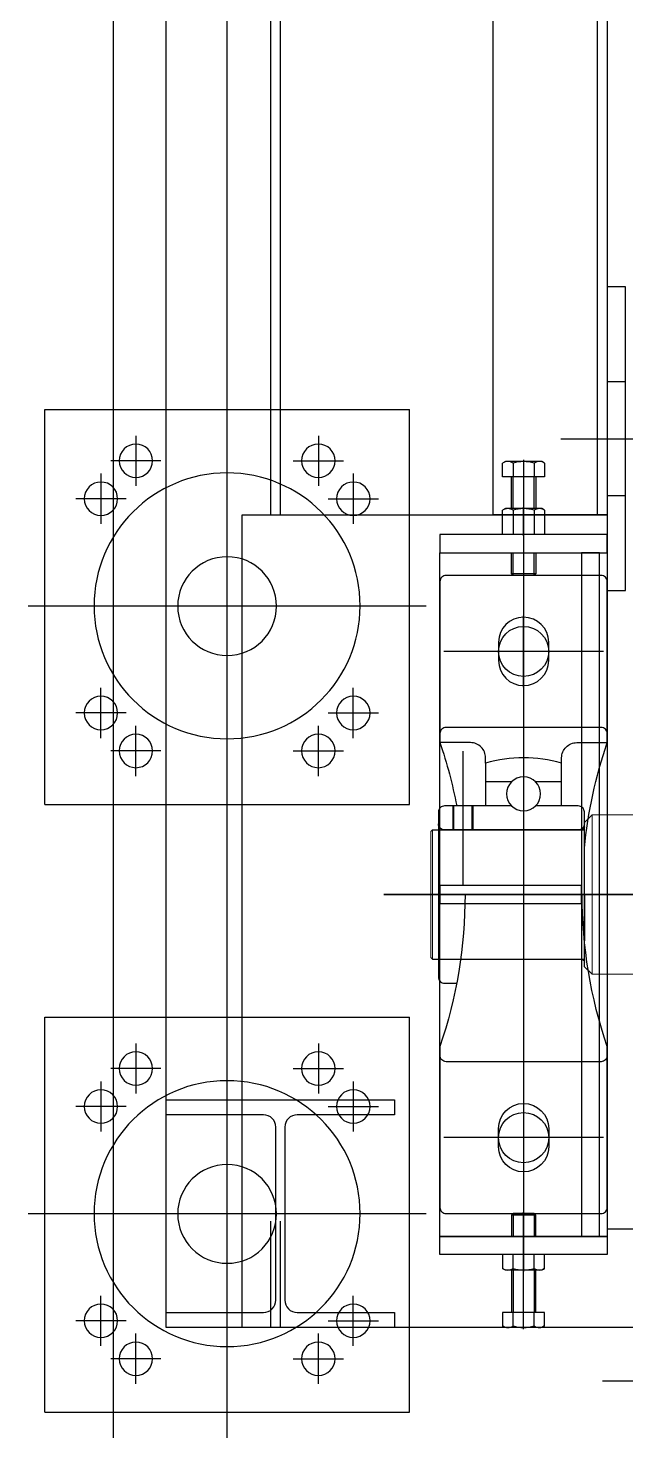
# Model space of a CAD drawing. Header units: millimetres. Extents: x 5544 to 245194, y -610088 to 30375.
# Drawn here: x 155708 to 156495, y 15352 to 17199 of the extents above; entities that cross this region are included whole.
import ezdxf
from ezdxf.lldxf.tags import DXFTag

# ---------------------------------------------------------------- set-up
doc = ezdxf.new("R2010")
doc.units = ezdxf.units.MM
for name, color, linetype in [('1', 1, 'CENTER2'), ('2', 1, 'CENTER'), ('4', 4, 'Continuous'), ('CENTER', 1, 'CENTER'), ('CL', 1, 'CENTER'), ('RD', 3, 'Continuous'), ('THIN', 3, 'Continuous')]:
    doc.layers.add(name, color=color, linetype=linetype)
tags = doc.linetypes.add('CENTER', pattern=[2, 1.25, -0.25, 0.25, -0.25]).pattern_tags.tags
tags[10:11] = [DXFTag(74, 4), DXFTag(75, 0), DXFTag(340, '0'), DXFTag(46, 1.0), DXFTag(50, 0.0), DXFTag(44, 0.0), DXFTag(45, 0.0)]
tags[8:9] = [DXFTag(74, 4), DXFTag(75, 0), DXFTag(340, '0'), DXFTag(46, 1.0), DXFTag(50, 0.0), DXFTag(44, 0.0), DXFTag(45, 0.0)]
tags[6:7] = [DXFTag(74, 4), DXFTag(75, 0), DXFTag(340, '0'), DXFTag(46, 1.0), DXFTag(50, 0.0), DXFTag(44, 0.0), DXFTag(45, 0.0)]
tags[4:5] = [DXFTag(74, 4), DXFTag(75, 0), DXFTag(340, '0'), DXFTag(46, 1.0), DXFTag(50, 0.0), DXFTag(44, 0.0), DXFTag(45, 0.0)]
tags = doc.linetypes.add('CENTER2', pattern=[1.125, 0.75, -0.125, 0.125, -0.125]).pattern_tags.tags
tags[10:11] = [DXFTag(74, 4), DXFTag(75, 0), DXFTag(340, '0'), DXFTag(46, 1.0), DXFTag(50, 0.0), DXFTag(44, 0.0), DXFTag(45, 0.0)]
tags[8:9] = [DXFTag(74, 4), DXFTag(75, 0), DXFTag(340, '0'), DXFTag(46, 1.0), DXFTag(50, 0.0), DXFTag(44, 0.0), DXFTag(45, 0.0)]
tags[6:7] = [DXFTag(74, 4), DXFTag(75, 0), DXFTag(340, '0'), DXFTag(46, 1.0), DXFTag(50, 0.0), DXFTag(44, 0.0), DXFTag(45, 0.0)]
tags[4:5] = [DXFTag(74, 4), DXFTag(75, 0), DXFTag(340, '0'), DXFTag(46, 1.0), DXFTag(50, 0.0), DXFTag(44, 0.0), DXFTag(45, 0.0)]

# ---------------------------------------------------------------- blocks, each defined once
blk = doc.blocks.new('A$C35BF6478')
at = {"ltscale": 1.3}
for p, q in [((10.94, 271.75), (250.94, 271.75)), ((10.94, 271.75), (10.94, 11.75)), ((250.94, 271.75), (250.94, 11.75)), ((10.94, 11.75), (250.94, 11.75))]:
    blk.add_line(p, q, dxfattribs=at)
for centre, radius in [((70.94, 236.58), 11), ((190.94, 236.58), 11), ((47.94, 211.58), 11), ((130.94, 141.08), 87.5), ((213.94, 211.58), 11), ((130.94, 141.27), 32.5), ((47.94, 70.58), 11), ((213.94, 70.58), 11), ((70.94, 45.58), 11), ((190.94, 45.58), 11)]:
    blk.add_circle(centre, radius, dxfattribs=at)
at = {"layer": 'CENTER', "ltscale": 1.3}
for p, q in [((130.94, 282.15), (130.94, 0)), ((70.94, 253.08), (70.94, 220.08)), ((190.94, 253.08), (190.94, 220.08)), ((87.44, 236.58), (54.44, 236.58)), ((174.44, 236.58), (207.44, 236.58)), ((47.94, 228.08), (47.94, 195.08)), ((213.94, 228.08), (213.94, 195.08)), ((64.44, 211.58), (31.44, 211.58)), ((197.44, 211.58), (230.44, 211.58)), ((0, 141.08), (261.87, 141.08)), ((47.94, 54.08), (47.94, 87.08)), ((213.94, 54.08), (213.94, 87.08)), ((64.44, 70.58), (31.44, 70.58)), ((197.44, 70.58), (230.44, 70.58)), ((70.94, 29.08), (70.94, 62.08)), ((190.94, 29.08), (190.94, 62.08)), ((87.44, 45.58), (54.44, 45.58)), ((174.44, 45.58), (207.44, 45.58))]:
    blk.add_line(p, q, dxfattribs=at)
blk = doc.blocks.new('A$CCE96BDB6')
at = {"color": 7, "linetype": 'Continuous', "lineweight": 15}
for p, q in [((277.03, 115), (276.03, 114)), ((277.03, 115), (277.03, 57.5)), ((305.03, 115), (277.03, 115)), ((306.03, 114), (305.03, 115)), ((305.03, 0), (305.03, 115)), ((306.03, 1), (306.03, 114)), ((116.03, 110), (111.03, 105)), ((276.03, 110), (116.03, 110)), ((116.03, 110), (116.03, 5)), ((306.03, 107.5), (306.03, 107.5)), ((366.03, 97.5), (306.03, 107.5)), ((306.03, 7.5), (306.03, 107.5)), ((11.03, 100), (10.03, 99)), ((10.03, 57.5), (10.03, 99)), ((11.03, 100), (11.03, 57.5)), ((366.03, 17.5), (366.03, 97.5)), ((639.03, 22.5), (639.03, 92.5)), ((640.03, 23.5), (640.03, 91.5)), ((10.03, 16), (10.03, 57.5)), ((11.03, 57.5), (11.03, 15)), ((277.03, 57.5), (277.03, 0)), ((10.03, 16), (11.03, 15)), ((111.03, 10), (116.03, 5)), ((306.03, 7.5), (366.03, 17.5)), ((116.03, 5), (276.03, 5)), ((276.03, 1), (277.03, 0)), ((277.03, 0), (305.03, 0)), ((305.03, 0), (306.03, 1)), ((306.03, 7.5), (306.03, 7.5))]:
    blk.add_line(p, q, dxfattribs=at)
for p, q in [((276.03, 114), (276.03, 1)), ((111.03, 105), (111.03, 10)), ((11.03, 100), (111.03, 100)), ((371.03, 92.5), (639.03, 92.5)), ((639.03, 92.5), (640.03, 91.5)), ((252.02, 71.5), (160.02, 71.5)), ((252.02, 43.5), (160.02, 43.5)), ((371.03, 22.5), (639.03, 22.5)), ((640.03, 23.5), (639.03, 22.5)), ((11.03, 15), (111.03, 15)), ((111.03, 10), (116.03, 5))]:
    blk.add_line(p, q)
blk.add_lwpolyline([(428.53, 47.5), (568.53, 47.5, 1), (568.53, 67.5), (428.53, 67.5, 1)], format="xyb", close=True)
for centre, radius, start, end in [((109.03, 102), 2, 270, 0), ((371.03, 97.5), 5, 180, 270), ((160.02, 57.5), 14, 90, 270), ((252.02, 57.5), 14, 270, 90), ((371.03, 17.5), 5, 90, 180), ((109.03, 13), 2, 0, 90)]:
    blk.add_arc(centre, radius, start, end)
at = {"layer": '1'}
blk.add_line((640.03, 57.5), (0, 57.5), dxfattribs=at)
at = {"layer": '2'}
for p, q in [((591.15, 66.37), (586.99, 57.5)), ((591.15, 66.37), (591.15, 48.63)), ((638.9, 66.37), (591.15, 66.37)), ((598.36, 67.5), (596.41, 66.37)), ((598.36, 67.5), (598.36, 47.5)), ((640.03, 67.5), (598.36, 67.5)), ((640.03, 67.5), (638.9, 66.37)), ((638.9, 66.37), (638.9, 48.63)), ((591.15, 48.63), (586.99, 57.5)), ((638.9, 48.63), (591.15, 48.63)), ((598.36, 47.5), (596.41, 48.63)), ((640.03, 47.5), (598.36, 47.5)), ((640.03, 47.5), (638.9, 48.63))]:
    blk.add_line(p, q, dxfattribs=at)
at = {"layer": '4'}
blk.add_line((371.03, 92.5), (371.03, 22.5), dxfattribs=at)
blk = doc.blocks.new('A$CF864EDC8')
for p, q in [((187.67, 137), (203.5, 137)), ((187.67, 125), (203.5, 125)), ((171.83, 98.92), (171.83, 116)), ((171.83, 66), (171.83, 83.08)), ((246, 51), (276.52, 51))]:
    blk.add_line(p, q)
for points in [[(215.48, 51, 0.057273), (146, 36), (40, 36, -0.414214), (36, 40), (36, 142, -0.414214), (40, 146), (146, 146, 0.034649), (187.67, 135.01)], [(140, 36, -0.414214), (136, 40), (136, 142, -0.414214), (140, 146)], [(159.54, 116), (156, 116, -0.414214), (146, 126), (146, 146)], [(187.67, 98.92), (187.67, 143, -0.414214), (191.67, 147), (246, 147, -0.414214)], [(199.5, 51, 0.414214), (203.5, 55), (203.5, 143, 0.414214), (199.5, 147)], [(246, 147), (300.33, 147, -0.414214), (304.33, 143), (304.33, 135.01, 0.081946)], [(246, 129.5, 0.081946), (346, 146), (452, 146, -0.414214), (456, 142), (456, 40, -0.414214), (452, 36), (346, 36, 0.081946), (246, 52.5, 0)], [(352, 36, 0.414214), (356, 40), (356, 142, 0.414214), (352, 146)], [(187.67, 66), (159.54, 66, -0.141677), (159.54, 116), (187.67, 116)], [(80, 74.5, -1), (80, 107.5), (92, 107.5, -1), (92, 74.5), (80, 74.5)], [(412, 74.5, 1), (412, 107.5), (400, 107.5, 1), (400, 74.5), (412, 74.5)], [(246, 51), (191.67, 51, -0.414214), (187.67, 55), (187.67, 83.08)], [(159.54, 66), (156, 66, 0.414214), (146, 56), (146, 36)]]:
    blk.add_lwpolyline(points, format="xyb")
blk.add_circle((179.75, 91), 11.2)
at = {"layer": 'CENTER'}
for p, q in [((246, 0), (246, 183)), ((86, 38.5), (86, 143.5)), ((406, 38.5), (406, 143.5)), ((151.67, 131), (239.5, 131)), ((0, 91), (492, 91))]:
    blk.add_line(p, q, dxfattribs=at)
at = {"layer": 'THIN'}
for p, q in [((187.67, 137.6), (203.5, 137.6)), ((187.67, 124.4), (203.5, 124.4))]:
    blk.add_line(p, q, dxfattribs=at)
blk = doc.blocks.new('구동부평면')
for p, q in [((-300, -317.99), (-222.5, -317.99)), ((-167.5, -317.99), (-80, -317.99)), ((-336.96, -338.56), (-337.5, -339.49)), ((-337.5, -339.49), (-337.5, -351.49)), ((-336.96, -338.56), (-332.5, -338.56)), ((-332.5, -338.56), (-332.5, -352.42)), ((-332.5, -341.49), (-322, -341.49)), ((-321.46, -338.56), (-322, -339.49)), ((-322, -339.49), (-322, -351.49)), ((-321.46, -338.56), (-313.5, -338.56)), ((-313.5, -338.56), (-313.5, -352.42)), ((-307.5, -341.49), (-300.54, -341.49)), ((-300.54, -341.49), (-300, -342.03)), ((-300.54, -341.49), (-300.54, -349.49)), ((-89.46, -341.49), (-90, -342.03)), ((-82.5, -341.49), (-89.46, -341.49)), ((-89.46, -341.49), (-89.46, -349.49)), ((-76.5, -338.56), (-76.5, -352.42)), ((-71.98, -338.56), (-76.5, -338.56)), ((-71.98, -338.56), (-71.44, -339.49)), ((-71.44, -339.49), (-71.44, -351.49)), ((-57.5, -341.49), (-71.44, -341.49)), ((-57.5, -338.56), (-57.5, -352.42)), ((-53.04, -338.56), (-57.5, -338.56)), ((-53.04, -338.56), (-52.5, -339.49)), ((-52.5, -339.49), (-52.5, -351.49)), ((-336.96, -342.02), (-332.5, -342.02)), ((-321.46, -342.02), (-313.5, -342.02)), ((-300, -342.03), (-300, -348.95)), ((-90, -342.03), (-90, -348.95)), ((-71.98, -342.02), (-76.5, -342.02)), ((-53.04, -342.02), (-57.5, -342.02)), ((-336.96, -348.95), (-332.5, -348.95)), ((-322, -349.49), (-332.5, -349.49)), ((-321.46, -348.95), (-313.5, -348.95)), ((-300.54, -349.49), (-307.5, -349.49)), ((-300, -348.95), (-300.54, -349.49)), ((-90, -348.95), (-89.46, -349.49)), ((-89.46, -349.49), (-82.5, -349.49)), ((-71.98, -348.95), (-76.5, -348.95)), ((-71.44, -349.49), (-57.5, -349.49)), ((-53.04, -348.95), (-57.5, -348.95)), ((-337.5, -351.49), (-336.96, -352.42)), ((-332.5, -352.42), (-336.96, -352.42)), ((-322, -351.49), (-321.46, -352.42)), ((-313.5, -352.42), (-321.46, -352.42)), ((-76.5, -352.42), (-71.98, -352.42)), ((-71.44, -351.49), (-71.98, -352.42)), ((-57.5, -352.42), (-53.04, -352.42)), ((-52.5, -351.49), (-53.04, -352.42)), ((-223.49, -372.99), (-300, -372.99)), ((-90, -372.99), (-166.51, -372.99))]:
    blk.add_line(p, q)
for points in [[(-320, -227.99), (-320, -40.49), (-320, -40.49), (-77.5, -40.49), (-52.5, -85.49), (-52.5, -437.99), (-320, -437.99), (-320, -317.99), (-287.5, -317.99), (-85, -317.99), (-85, -227.99)], [(-320, -227.99), (-320, -80.49), (-320, -80.49), (-60, -80.49), (-52.5, -87.99), (-52.5, -437.99), (-320, -437.99), (-320, -317.99), (-287.5, -317.99), (-85, -317.99), (-85, -227.99)], [(-395, -317.99), (-295, -317.99), (-295, -311.99), (-395, -311.99)], [(-320, -355.49), (-785, -355.49), (-785, -317.99), (-320, -317.99)], [(-307.5, -317.99), (-313.5, -317.99), (-313.5, -372.99), (-307.5, -372.99)], [(-307.5, -317.99), (-82.5, -317.99), (-82.5, -372.99), (-307.5, -372.99)], [(-82.5, -317.99), (-76.5, -317.99), (-76.5, -372.99), (-82.5, -372.99)]]:
    blk.add_lwpolyline(points, close=True)
for points in [[(-805, -405.49), (-1535, -405.49), (-1535, -480.49), (165, -480.49)], [(-52.5, -425.49), (-52.5, -425.49), (-52.5, -462.99), (-785, -462.99), (-785, -425.49), (-320, -425.49)], [(-87.5, -425.49), (-52.5, -425.49)]]:
    blk.add_lwpolyline(points)
for centre in [(-275, -345.49), (-115, -345.49)]:
    blk.add_circle(centre, 8.25)
for centre, radius, start, end in [((-334.44, -340.29), 3.06, 145.591, 214.409), ((-318.94, -340.29), 3.06, 145.591, 214.409), ((-74.51, -340.29), 3.06, 325.591, 34.409), ((-55.56, -340.29), 3.06, 325.591, 34.409), ((-325.47, -345.49), 12, 163.2199, 196.7801), ((-310, -345.57), 12, 162.8014, 179.5998), ((-310, -345.4), 12, 180.4002, 197.1986), ((-83.44, -345.57), 12, 0.4002, 17.1986), ((-83.44, -345.4), 12, 342.8014, 359.5998), ((-64.53, -345.49), 12, 343.2199, 16.7801), ((-334.44, -350.68), 3.06, 145.591, 214.409), ((-318.94, -350.68), 3.06, 145.591, 214.409), ((-74.51, -350.68), 3.06, 325.591, 34.409), ((-55.56, -350.68), 3.06, 325.591, 34.409)]:
    blk.add_arc(centre, radius, start, end)
at = {"layer": '1'}
for p, q in [((-195, -391.49), (-195, -195.19)), ((-345, -333.24), (-345, -201.33)), ((-195, -372.99), (-195, -201.33)), ((-35, -319.58), (-35, -221.67)), ((-275, -336.74), (-275, -354.24)), ((-115, -336.74), (-115, -354.24)), ((-300.5, -345.49), (-89.5, -345.49)), ((-263.25, -345.49), (-286.75, -345.49)), ((-126.75, -345.49), (-103.25, -345.49)), ((165, -442.99), (-1547.5, -442.99, 0))]:
    blk.add_line(p, q, dxfattribs=at)
at = {"layer": '2'}
for p, q in [((-363.75, -311.99), (-363.75, -317.99)), ((-326.25, -311.99), (-326.25, -317.99)), ((-785, -321.24), (-320, -321.24)), ((-785, -428.74), (-320, -428.74)), ((-87.5, -428.74), (-52.5, -428.74))]:
    blk.add_line(p, q, dxfattribs=at)
for points in [[(-307.5, -320.49), (-307.5, -326.49), (-82.5, -326.49), (-82.5, -320.49)], [(-198, -372.99), (-192, -372.99), (-192, -326.49), (-198, -326.49)]]:
    blk.add_lwpolyline(points, close=True, dxfattribs=at)
blk.add_lwpolyline([(-127.5, -387.99), (-122.5, -387.99), (-122.5, -419.99, 0.414214), (-118.5, -423.99), (-61.5, -423.99, 0.414214), (-57.5, -419.99), (-57.5, -387.99), (-52.5, -387.99), (-52.5, -462.99), (-57.5, -462.99), (-57.5, -430.99, 0.414214), (-61.5, -426.99), (-118.5, -426.99, 0.414214), (-122.5, -430.99), (-122.5, -462.99), (-127.5, -462.99)], format="xyb", close=True, dxfattribs=at)
at = {"layer": 'CL'}
for p, q in [((-338, -345.49), (-299.5, -345.49)), ((-313, -345.49), (-322.5, -345.49)), ((-52, -345.49), (-90.5, -345.49)), ((-77, -345.49), (-70.94, -345.49))]:
    blk.add_line(p, q, dxfattribs=at)
at = {"layer": 'RD'}
for p, q in [((-322, -342.03), (-332.5, -342.03)), ((-300, -342.03), (-307.5, -342.03)), ((-90, -342.03), (-82.5, -342.03)), ((-71.44, -342.03), (-57.5, -342.03)), ((-322, -348.95), (-332.5, -348.95)), ((-300, -348.95), (-307.5, -348.95)), ((-90, -348.95), (-82.5, -348.95)), ((-71.44, -348.95), (-57.5, -348.95))]:
    blk.add_line(p, q, dxfattribs=at)
at = {"xscale": -0.5, "yscale": 0.5, "zscale": 0.5, "rotation": 179.9999999999999}
blk.add_blockref('A$CF864EDC8', (-318, -299.99), dxfattribs=at)
at = {"layer": '2', "xscale": -0.5, "yscale": 0.5, "zscale": 0.5, "rotation": 270}
blk.add_blockref('A$CCE96BDB6', (-223.75, -381), dxfattribs=at)
at = {"layer": '4', "xscale": -0.5, "yscale": 0.5, "zscale": 0.5, "rotation": 270}
for p in [(-360.54, -508.46), (-160.54, -508.46)]:
    blk.add_blockref('A$C35BF6478', p, dxfattribs=at)

msp = doc.modelspace()

# ---------------------------------------------------------------- block references
at = {"xscale": 4, "yscale": 4, "zscale": 4, "rotation": 270.0000000000001}
msp.add_blockref('구동부평면', (157742.1, 15278.2, -187.5), dxfattribs=at)

doc.saveas('drawing.dxf')
